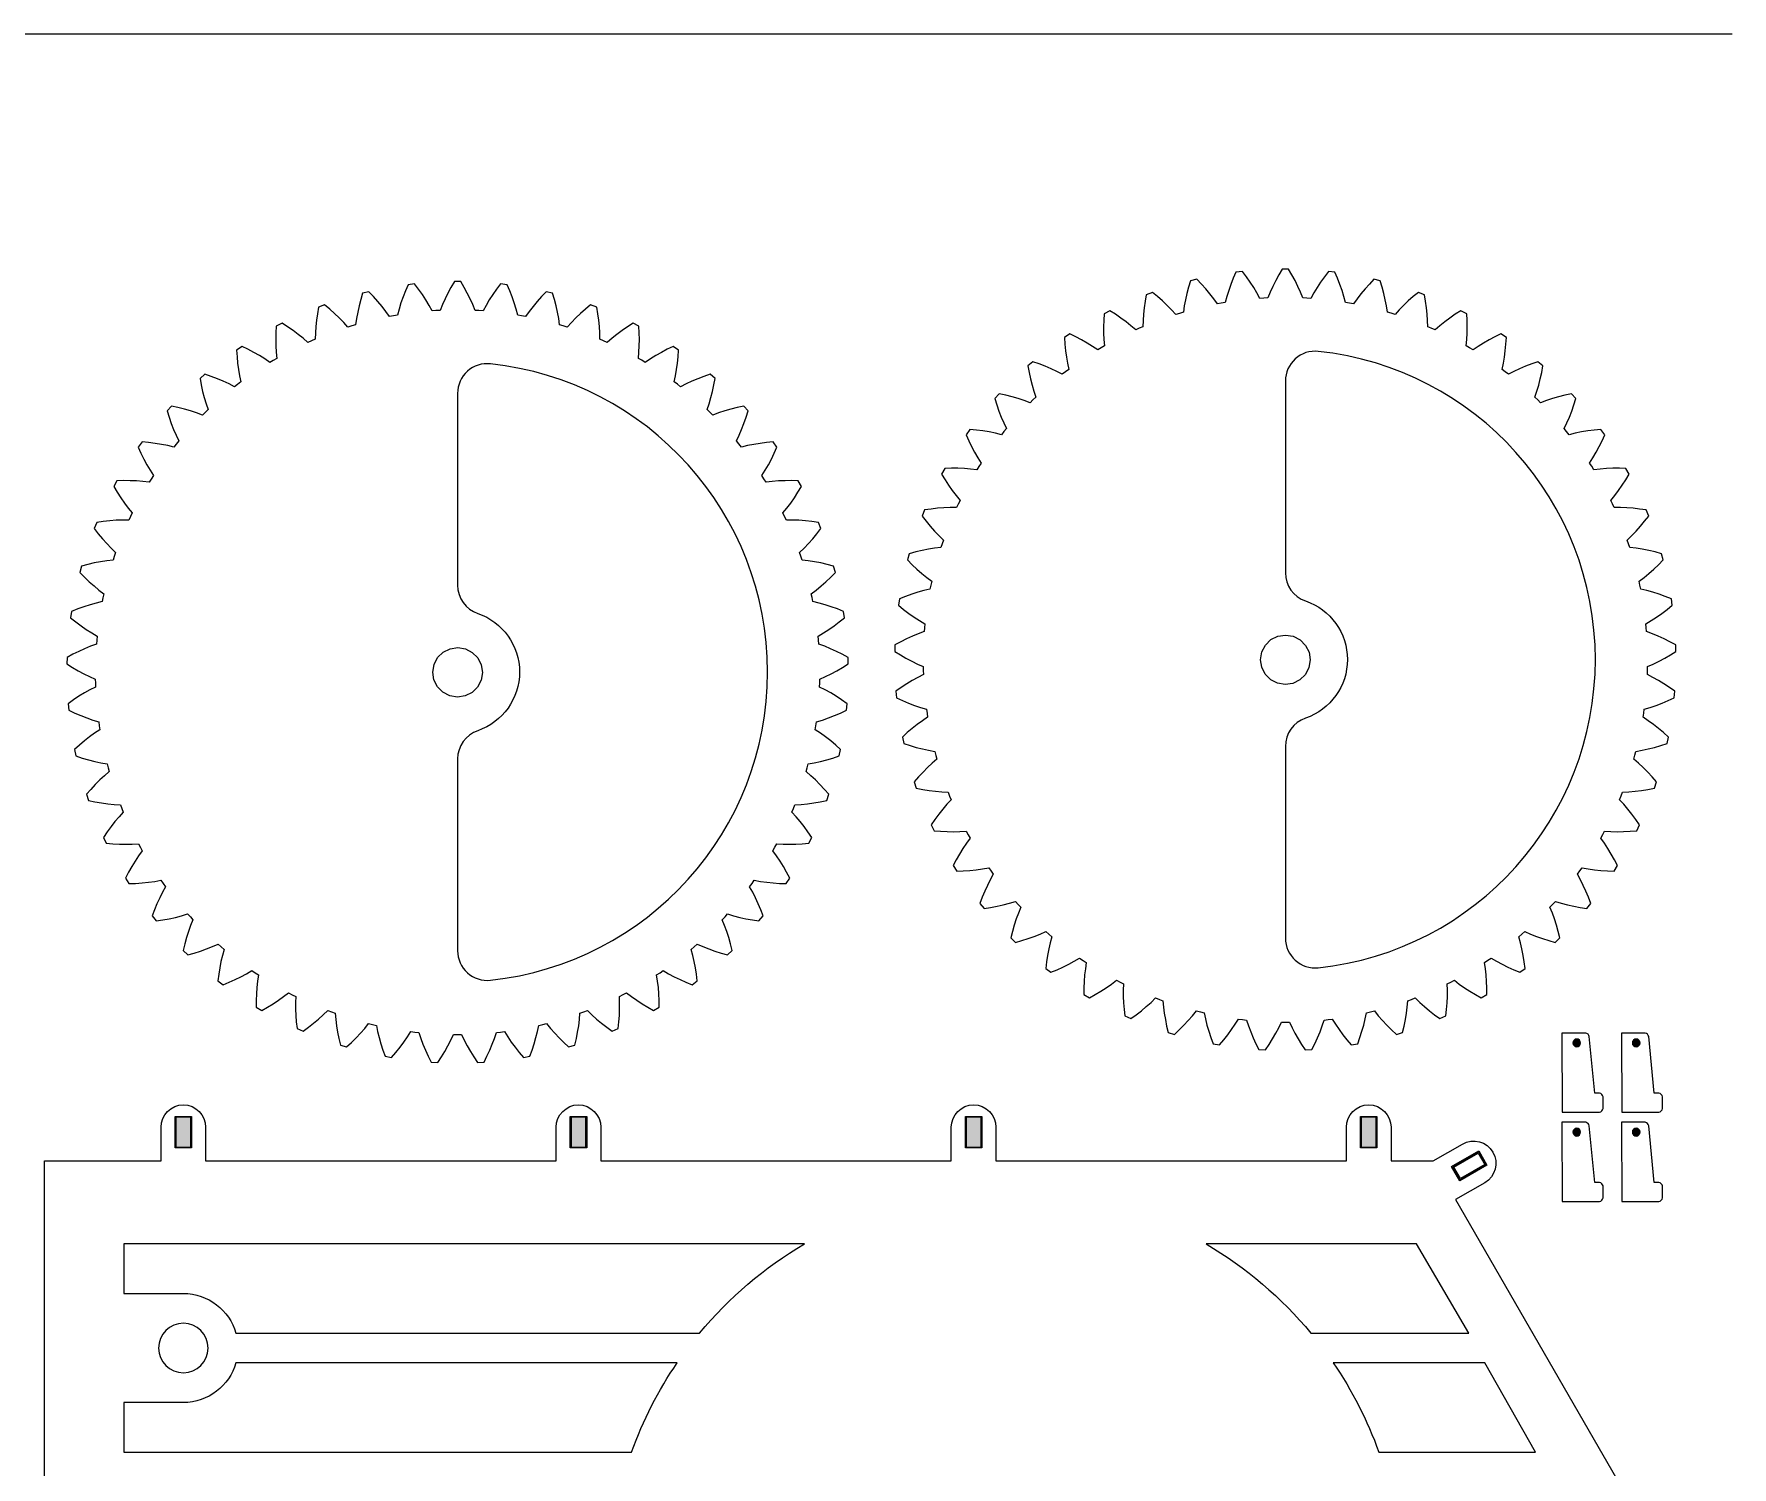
# Model space of a CAD drawing. Header units: inches. Extents: x -152 to 670, y -609 to 902.
# Drawn here: x 327.8 to 670.1, y -287.6 to 1.4 of the extents above; entities that cross this region are included whole.
import ezdxf

# ---------------------------------------------------------------- set-up
doc = ezdxf.new("R2010")
doc.units = ezdxf.units.IN
doc.header["$MEASUREMENT"] = 0
doc.layers.add('Layer 1', color=7, linetype='Continuous')

msp = doc.modelspace()

# ---------------------------------------------------------------- hatches: boundary and pattern name
at = {"layer": 'Layer 1', "true_color": 0xc4c9ba}
h = msp.add_hatch(color=9, dxfattribs=at)
h.dxf.hatch_style = 2
edge = h.paths.add_edge_path()
edge.add_spline(control_points=[(639.62, -202.04), (639.62, -202.47), (639.27, -202.82), (638.84, -202.82), (638.41, -202.82), (638.06, -202.47), (638.06, -202.04), (638.06, -201.61), (638.41, -201.26), (638.84, -201.26), (639.27, -201.26), (639.62, -201.61), (639.62, -202.04)], knot_values=[0, 0, 0, 0, 1, 1, 1, 2, 2, 2, 3, 3, 3, 4, 4, 4, 4], degree=3, periodic=0)
h = msp.add_hatch(color=9, dxfattribs=at)
h.dxf.hatch_style = 2
edge = h.paths.add_edge_path()
edge.add_spline(control_points=[(651.61, -202.04), (651.61, -202.47), (651.26, -202.82), (650.83, -202.82), (650.4, -202.82), (650.05, -202.47), (650.05, -202.04), (650.05, -201.61), (650.4, -201.26), (650.83, -201.26), (651.26, -201.26), (651.61, -201.61), (651.61, -202.04)], knot_values=[0, 0, 0, 0, 1, 1, 1, 2, 2, 2, 3, 3, 3, 4, 4, 4, 4], degree=3, periodic=0)
h = msp.add_hatch(color=9, dxfattribs=at)
h.dxf.hatch_style = 2
h.paths.add_polyline_path([(357.9, -223.04), (359.4, -223.04), (359.4, -217.04), (356.4, -217.04), (356.4, -223.04)])
h = msp.add_hatch(color=9, dxfattribs=at)
h.dxf.hatch_style = 2
h.paths.add_polyline_path([(437.57, -223.04), (439.07, -223.04), (439.07, -217.04), (436.07, -217.04), (436.07, -223.04)])
h = msp.add_hatch(color=9, dxfattribs=at)
h.dxf.hatch_style = 2
h.paths.add_polyline_path([(517.23, -223.04), (518.73, -223.04), (518.73, -217.04), (515.73, -217.04), (515.73, -223.04)])
h = msp.add_hatch(color=9, dxfattribs=at)
h.dxf.hatch_style = 2
h.paths.add_polyline_path([(596.9, -223.04), (598.4, -223.04), (598.4, -217.04), (595.4, -217.04), (595.4, -223.04)])
h = msp.add_hatch(color=9, dxfattribs=at)
h.dxf.hatch_style = 2
edge = h.paths.add_edge_path()
edge.add_spline(control_points=[(639.62, -220.04), (639.62, -220.47), (639.27, -220.82), (638.84, -220.82), (638.41, -220.82), (638.06, -220.47), (638.06, -220.04), (638.06, -219.61), (638.41, -219.26), (638.84, -219.26), (639.27, -219.26), (639.62, -219.61), (639.62, -220.04)], knot_values=[0, 0, 0, 0, 1, 1, 1, 2, 2, 2, 3, 3, 3, 4, 4, 4, 4], degree=3, periodic=0)
h = msp.add_hatch(color=9, dxfattribs=at)
h.dxf.hatch_style = 2
edge = h.paths.add_edge_path()
edge.add_spline(control_points=[(651.61, -220.04), (651.61, -220.47), (651.26, -220.82), (650.83, -220.82), (650.4, -220.82), (650.05, -220.47), (650.05, -220.04), (650.05, -219.61), (650.4, -219.26), (650.83, -219.26), (651.26, -219.26), (651.61, -219.61), (651.61, -220.04)], knot_values=[0, 0, 0, 0, 1, 1, 1, 2, 2, 2, 3, 3, 3, 4, 4, 4, 4], degree=3, periodic=0)
h = msp.add_hatch(color=9, dxfattribs=at)
h.dxf.hatch_style = 2
h.paths.add_polyline_path([(614.57, -228.34), (615.32, -229.64), (620.52, -226.64), (619.02, -224.04), (613.82, -227.04)])
h.paths.add_polyline_path([(620.3, -226.58), (615.38, -229.42), (614.04, -227.1), (618.96, -224.26)])

# ---------------------------------------------------------------- linework, layer by layer
msp.add_line((-9.85, 1.4), (670.15, 1.4))
for points in [[(504.75, -125.09), (505.9, -125.65), (507.05, -126.15), (507.07, -126.98), (507.1, -127.77), (505.98, -128.34), (504.86, -128.96), (503.75, -129.64), (502.66, -130.36), (501.56, -131.14), (501.68, -132.44), (502.89, -133.01), (504.1, -133.53), (505.31, -134), (506.52, -134.42), (507.72, -134.78), (507.84, -135.6), (507.96, -136.38), (506.92, -137.08), (505.88, -137.83), (504.86, -138.63), (503.86, -139.48), (502.87, -140.38), (503.14, -141.66), (504.41, -142.09), (505.67, -142.46), (506.93, -142.78), (508.17, -143.05), (509.41, -143.27), (509.63, -144.07), (509.84, -144.83), (508.88, -145.65), (507.95, -146.51), (507.03, -147.43), (506.13, -148.4), (505.25, -149.4), (505.67, -150.65), (506.98, -150.92), (508.28, -151.14), (509.57, -151.31), (510.84, -151.43), (512.1, -151.5), (512.4, -152.27), (512.7, -153), (511.85, -153.92), (511.02, -154.89), (510.22, -155.91), (509.44, -156.98), (508.69, -158.08), (509.25, -159.27), (510.58, -159.38), (511.9, -159.45), (513.2, -159.46), (514.48, -159.44), (515.73, -159.36), (516.13, -160.09), (516.51, -160.77), (515.77, -161.79), (515.07, -162.85), (514.39, -163.96), (513.74, -165.11), (513.13, -166.29), (513.83, -167.4), (515.16, -167.36), (516.48, -167.27), (517.77, -167.13), (519.03, -166.95), (520.27, -166.73), (520.75, -167.4), (521.21, -168.04), (520.6, -169.14), (520.02, -170.28), (519.48, -171.46), (518.98, -172.67), (518.5, -173.92), (519.33, -174.94), (520.65, -174.74), (521.95, -174.49), (523.21, -174.21), (524.45, -173.88), (525.65, -173.51), (526.21, -174.12), (526.74, -174.7), (526.26, -175.86), (525.82, -177.06), (525.43, -178.3), (525.07, -179.56), (524.75, -180.86), (525.69, -181.78), (526.98, -181.42), (528.23, -181.02), (529.46, -180.59), (530.64, -180.11), (531.79, -179.6), (532.42, -180.15), (533.01, -180.66), (532.68, -181.87), (532.39, -183.11), (532.14, -184.39), (531.93, -185.69), (531.77, -187.01), (532.81, -187.81), (534.05, -187.3), (535.25, -186.76), (536.41, -186.18), (537.53, -185.57), (538.61, -184.93), (539.3, -185.4), (539.95, -185.83), (539.76, -187.08), (539.62, -188.35), (539.52, -189.64), (539.47, -190.96), (539.46, -192.29), (540.59, -192.96), (541.76, -192.31), (542.89, -191.63), (543.98, -190.92), (545.02, -190.18), (546.02, -189.41), (546.75, -189.8), (547.45, -190.15), (547.41, -191.41), (547.42, -192.69), (547.48, -193.98), (547.58, -195.3), (547.73, -196.62), (548.93, -197.15), (550.02, -196.37), (551.06, -195.56), (552.05, -194.73), (553, -193.87), (553.9, -192.99), (554.68, -193.28), (555.41, -193.55), (555.52, -194.81), (555.68, -196.07), (555.89, -197.36), (556.15, -198.65), (556.46, -199.95), (557.71, -200.33), (558.69, -199.42), (559.63, -198.5), (560.52, -197.55), (561.36, -196.59), (562.15, -195.61), (562.96, -195.81), (563.72, -195.99), (563.97, -197.22), (564.28, -198.46), (564.64, -199.71), (565.05, -200.96), (565.51, -202.22), (566.8, -202.45), (567.67, -201.43), (568.49, -200.4), (569.26, -199.36), (569.98, -198.3), (570.65, -197.23), (571.47, -197.34), (572.25, -197.43), (572.65, -198.62), (573.1, -199.81), (573.61, -201.01), (574.16, -202.2), (574.77, -203.4), (576.08, -203.47), (576.82, -202.36), (577.51, -201.24), (578.16, -200.11), (578.75, -198.98), (579.28, -197.84), (580.12, -197.85), (580.9, -197.84), (581.43, -198.98), (582.03, -200.11), (582.67, -201.24), (583.36, -202.36), (584.1, -203.47), (585.41, -203.4), (586.02, -202.2), (586.57, -201.01), (587.08, -199.81), (587.53, -198.62), (587.93, -197.43), (588.75, -197.33), (589.53, -197.23), (590.2, -198.3), (590.92, -199.36), (591.69, -200.4), (592.51, -201.43), (593.38, -202.45), (594.67, -202.22), (595.13, -200.96), (595.54, -199.71), (595.9, -198.46), (596.21, -197.22), (596.47, -195.99), (597.27, -195.8), (598.03, -195.61), (598.82, -196.59), (599.66, -197.55), (600.55, -198.5), (601.49, -199.42), (602.47, -200.33), (603.73, -199.95), (604.03, -198.65), (604.29, -197.36), (604.5, -196.07), (604.66, -194.81), (604.77, -193.55), (605.55, -193.27), (606.28, -192.99), (607.18, -193.87), (608.13, -194.73), (609.13, -195.56), (610.17, -196.37), (611.25, -197.15), (612.45, -196.62), (612.6, -195.3), (612.71, -193.98), (612.76, -192.69), (612.77, -191.41), (612.73, -190.15), (613.47, -189.78), (614.16, -189.41), (615.16, -190.18), (616.2, -190.92), (617.29, -191.63), (618.42, -192.31), (619.59, -192.96), (620.72, -192.29), (620.71, -190.96), (620.66, -189.64), (620.56, -188.35), (620.42, -187.08), (620.23, -185.83), (620.92, -185.37), (621.57, -184.93), (622.65, -185.57), (623.77, -186.18), (624.94, -186.76), (626.14, -187.3), (627.37, -187.81), (628.42, -187.01), (628.25, -185.69), (628.04, -184.39), (627.8, -183.11), (627.5, -181.87), (627.17, -180.66), (627.8, -180.12), (628.39, -179.6), (629.54, -180.11), (630.73, -180.59), (631.95, -181.02), (633.21, -181.42), (634.49, -181.78), (635.44, -180.86), (635.11, -179.56), (634.76, -178.3), (634.36, -177.06), (633.92, -175.86), (633.44, -174.7), (634.01, -174.09), (634.53, -173.51), (635.73, -173.88), (636.97, -174.21), (638.24, -174.49), (639.53, -174.74), (640.85, -174.94), (641.68, -173.92), (641.21, -172.67), (640.7, -171.46), (640.16, -170.28), (639.58, -169.14), (638.97, -168.04), (639.46, -167.36), (639.91, -166.73), (641.15, -166.95), (642.41, -167.13), (643.71, -167.27), (645.02, -167.36), (646.36, -167.4), (647.06, -166.29), (646.44, -165.11), (645.79, -163.96), (645.12, -162.85), (644.41, -161.79), (643.67, -160.77), (644.08, -160.04), (644.45, -159.36), (645.71, -159.44), (646.98, -159.46), (648.28, -159.45), (649.6, -159.38), (650.93, -159.27), (651.49, -158.08), (650.74, -156.98), (649.96, -155.91), (649.16, -154.89), (648.33, -153.92), (647.48, -153), (647.8, -152.23), (648.09, -151.5), (649.34, -151.43), (650.62, -151.31), (651.9, -151.14), (653.2, -150.92), (654.51, -150.65), (654.93, -149.4), (654.05, -148.4), (653.15, -147.43), (652.24, -146.51), (651.3, -145.65), (650.34, -144.83), (650.57, -144.03), (650.77, -143.27), (652.01, -143.05), (653.26, -142.78), (654.51, -142.46), (655.78, -142.09), (657.05, -141.66), (657.32, -140.38), (656.32, -139.48), (655.32, -138.63), (654.3, -137.83), (653.27, -137.08), (652.22, -136.38), (652.35, -135.56), (652.46, -134.78), (653.66, -134.42), (654.87, -134), (656.08, -133.53), (657.29, -133.01), (658.5, -132.44), (658.62, -131.14), (657.53, -130.36), (656.43, -129.64), (655.32, -128.96), (654.2, -128.34), (653.08, -127.77), (653.11, -126.94), (653.13, -126.15), (654.28, -125.65), (655.43, -125.09), (656.58, -124.48), (657.72, -123.82), (658.85, -123.12), (658.82, -121.8), (657.64, -121.17), (656.46, -120.57), (655.28, -120.03), (654.1, -119.55), (652.92, -119.11), (652.85, -118.28), (652.78, -117.51), (653.86, -116.87), (654.94, -116.18), (656.01, -115.44), (657.06, -114.65), (658.1, -113.81), (657.91, -112.51), (656.67, -112.02), (655.43, -111.57), (654.19, -111.17), (652.96, -110.83), (651.74, -110.54), (651.57, -109.72), (651.41, -108.96), (652.41, -108.2), (653.4, -107.39), (654.37, -106.53), (655.32, -105.62), (656.26, -104.66), (655.91, -103.4), (654.62, -103.05), (653.34, -102.75), (652.06, -102.51), (650.8, -102.31), (649.55, -102.16), (649.29, -101.38), (649.03, -100.64), (649.94, -99.76), (650.82, -98.84), (651.69, -97.87), (652.52, -96.86), (653.34, -95.8), (652.85, -94.58), (651.52, -94.39), (650.22, -94.25), (648.92, -94.15), (647.64, -94.1), (646.38, -94.11), (646.03, -93.36), (645.69, -92.65), (646.49, -91.68), (647.26, -90.66), (648, -89.59), (648.71, -88.48), (649.4, -87.34), (648.76, -86.19), (647.43, -86.15), (646.11, -86.17), (644.81, -86.22), (643.54, -86.33), (642.29, -86.48), (641.85, -85.78), (641.43, -85.12), (642.11, -84.06), (642.75, -82.95), (643.36, -81.81), (643.94, -80.62), (644.48, -79.4), (643.72, -78.34), (642.38, -78.46), (641.08, -78.63), (639.8, -78.84), (638.54, -79.1), (637.32, -79.4), (636.8, -78.75), (636.31, -78.14), (636.85, -77.01), (637.36, -75.84), (637.83, -74.63), (638.26, -73.38), (638.66, -72.11), (637.77, -71.14), (636.47, -71.42), (635.19, -71.74), (633.94, -72.1), (632.73, -72.5), (631.55, -72.95), (630.96, -72.36), (630.39, -71.82), (630.8, -70.63), (631.17, -69.41), (631.49, -68.15), (631.77, -66.86), (632.02, -65.55), (631.02, -64.69), (629.76, -65.13), (628.53, -65.6), (627.33, -66.1), (626.17, -66.64), (625.06, -67.22), (624.4, -66.72), (623.78, -66.24), (624.04, -65.01), (624.26, -63.75), (624.43, -62.47), (624.56, -61.16), (624.65, -59.82), (623.56, -59.09), (622.35, -59.67), (621.19, -60.28), (620.06, -60.93), (618.97, -61.6), (617.93, -62.31), (617.22, -61.88), (616.54, -61.49), (616.66, -60.24), (616.73, -58.96), (616.75, -57.66), (616.72, -56.34), (616.65, -55.01), (615.48, -54.41), (614.35, -55.13), (613.27, -55.88), (612.22, -56.65), (611.23, -57.45), (610.28, -58.27), (609.52, -57.93), (608.8, -57.62), (608.77, -56.36), (608.68, -55.09), (608.55, -53.8), (608.37, -52.49), (608.14, -51.18), (606.91, -50.72), (605.87, -51.57), (604.88, -52.43), (603.94, -53.33), (603.04, -54.24), (602.2, -55.17), (601.4, -54.92), (600.65, -54.7), (600.47, -53.45), (600.24, -52.2), (599.95, -50.93), (599.62, -49.66), (599.23, -48.37), (597.96, -48.07), (597.03, -49.03), (596.15, -50.01), (595.32, -51.01), (594.54, -52.02), (593.81, -53.04), (592.99, -52.89), (592.22, -52.76), (591.89, -51.54), (591.51, -50.32), (591.08, -49.1), (590.59, -47.87), (590.06, -46.65), (588.76, -46.49), (587.95, -47.56), (587.19, -48.64), (586.48, -49.72), (585.83, -50.82), (585.22, -51.92), (584.39, -51.87), (583.61, -51.83), (583.14, -50.66), (582.62, -49.49), (582.05, -48.33), (581.42, -47.17), (580.75, -46.02), (579.43, -46.02), (578.76, -47.17), (578.14, -48.33), (577.56, -49.49), (577.04, -50.66), (576.57, -51.83), (575.74, -51.87), (574.96, -51.92), (574.36, -50.82), (573.7, -49.72), (572.99, -48.64), (572.23, -47.56), (571.43, -46.49), (570.12, -46.65), (569.59, -47.87), (569.11, -49.1), (568.67, -50.32), (568.29, -51.54), (567.96, -52.76), (567.15, -52.9), (566.38, -53.04), (565.65, -52.02), (564.86, -51.01), (564.03, -50.01), (563.15, -49.03), (562.22, -48.07), (560.95, -48.37), (560.56, -49.66), (560.23, -50.93), (559.94, -52.2), (559.71, -53.45), (559.53, -54.7), (558.73, -54.94), (557.99, -55.17), (557.14, -54.24), (556.24, -53.33), (555.3, -52.43), (554.31, -51.57), (553.28, -50.72), (552.04, -51.18), (551.81, -52.49), (551.63, -53.8), (551.5, -55.09), (551.41, -56.36), (551.38, -57.62), (550.62, -57.95), (549.91, -58.27), (548.96, -57.45), (547.96, -56.65), (546.91, -55.88), (545.83, -55.13), (544.7, -54.41), (543.53, -55.01), (543.46, -56.34), (543.43, -57.66), (543.45, -58.96), (543.52, -60.24), (543.64, -61.49), (542.92, -61.91), (542.25, -62.31), (541.21, -61.6), (540.12, -60.93), (539, -60.28), (537.83, -59.67), (536.63, -59.09), (535.54, -59.82), (535.62, -61.16), (535.75, -62.47), (535.93, -63.75), (536.14, -65.01), (536.41, -66.24), (535.74, -66.74), (535.12, -67.22), (534.01, -66.64), (532.85, -66.1), (531.65, -65.6), (530.42, -65.13), (529.16, -64.69), (528.17, -65.55), (528.41, -66.86), (528.69, -68.15), (529.02, -69.41), (529.38, -70.63), (529.79, -71.82), (529.19, -72.4), (528.63, -72.95), (527.45, -72.5), (526.24, -72.1), (524.99, -71.74), (523.72, -71.42), (522.41, -71.14), (521.52, -72.11), (521.92, -73.38), (522.35, -74.63), (522.82, -75.84), (523.33, -77.01), (523.88, -78.14), (523.35, -78.79), (522.86, -79.4), (521.64, -79.1), (520.38, -78.84), (519.1, -78.63), (517.8, -78.46), (516.47, -78.34), (515.7, -79.4), (516.25, -80.62), (516.82, -81.81), (517.43, -82.95), (518.08, -84.06), (518.75, -85.12), (518.31, -85.82), (517.89, -86.48), (516.64, -86.33), (515.37, -86.22), (514.07, -86.17), (512.75, -86.15), (511.42, -86.19), (510.78, -87.34), (511.47, -88.48), (512.18, -89.59), (512.93, -90.66), (513.69, -91.68), (514.49, -92.65), (514.13, -93.4), (513.8, -94.11), (512.54, -94.1), (511.26, -94.15), (509.97, -94.25), (508.66, -94.39), (507.33, -94.58), (506.84, -95.8), (507.66, -96.86), (508.5, -97.87), (509.36, -98.84), (510.24, -99.76), (511.15, -100.64), (510.88, -101.42), (510.63, -102.16), (509.38, -102.31), (508.12, -102.51), (506.85, -102.75), (505.56, -103.05), (504.27, -103.4), (503.92, -104.66), (504.86, -105.62), (505.81, -106.53), (506.79, -107.39), (507.77, -108.2), (508.78, -108.96), (508.6, -109.77), (508.44, -110.54), (507.22, -110.83), (505.99, -111.17), (504.75, -111.57), (503.51, -112.02), (502.27, -112.51), (502.08, -113.81), (503.12, -114.65), (504.18, -115.44), (505.24, -116.18), (506.32, -116.87), (507.4, -117.51), (507.33, -118.33), (507.26, -119.11), (506.08, -119.55), (504.9, -120.03), (503.72, -120.57), (502.54, -121.17), (501.37, -121.8), (501.33, -123.12), (502.46, -123.82), (503.6, -124.48)], [(337.85, -127.61), (339, -128.17), (340.15, -128.67), (340.17, -129.5), (340.2, -130.29), (339.08, -130.86), (337.96, -131.48), (336.86, -132.16), (335.76, -132.88), (334.67, -133.66), (334.78, -134.96), (335.99, -135.53), (337.2, -136.05), (338.41, -136.52), (339.62, -136.94), (340.83, -137.3), (340.95, -138.12), (341.07, -138.9), (340.02, -139.6), (338.99, -140.35), (337.97, -141.15), (336.96, -142), (335.97, -142.9), (336.24, -144.18), (337.51, -144.61), (338.77, -144.98), (340.03, -145.3), (341.28, -145.57), (342.52, -145.79), (342.73, -146.59), (342.94, -147.35), (341.99, -148.17), (341.05, -149.03), (340.13, -149.95), (339.23, -150.92), (338.35, -151.92), (338.77, -153.17), (340.08, -153.44), (341.38, -153.66), (342.67, -153.83), (343.94, -153.95), (345.2, -154.02), (345.51, -154.79), (345.8, -155.52), (344.95, -156.44), (344.12, -157.41), (343.32, -158.43), (342.54, -159.5), (341.79, -160.6), (342.35, -161.79), (343.69, -161.9), (345, -161.97), (346.3, -161.98), (347.58, -161.96), (348.83, -161.88), (349.23, -162.61), (349.61, -163.29), (348.87, -164.31), (348.17, -165.37), (347.49, -166.48), (346.84, -167.63), (346.23, -168.81), (346.93, -169.92), (348.26, -169.88), (349.58, -169.79), (350.87, -169.65), (352.14, -169.47), (353.37, -169.25), (353.85, -169.92), (354.31, -170.56), (353.7, -171.66), (353.13, -172.8), (352.58, -173.98), (352.08, -175.19), (351.61, -176.44), (352.43, -177.46), (353.75, -177.26), (355.05, -177.01), (356.31, -176.73), (357.55, -176.4), (358.75, -176.03), (359.31, -176.64), (359.84, -177.22), (359.36, -178.38), (358.93, -179.58), (358.53, -180.82), (358.17, -182.08), (357.85, -183.38), (358.79, -184.3), (360.08, -183.94), (361.34, -183.54), (362.56, -183.11), (363.75, -182.63), (364.9, -182.12), (365.52, -182.67), (366.12, -183.18), (365.78, -184.39), (365.49, -185.63), (365.24, -186.91), (365.03, -188.21), (364.87, -189.53), (365.91, -190.33), (367.15, -189.82), (368.35, -189.28), (369.51, -188.7), (370.64, -188.09), (371.72, -187.45), (372.4, -187.92), (373.05, -188.35), (372.86, -189.6), (372.72, -190.87), (372.62, -192.16), (372.57, -193.48), (372.57, -194.81), (373.7, -195.48), (374.86, -194.83), (375.99, -194.15), (377.08, -193.44), (378.12, -192.7), (379.12, -191.93), (379.86, -192.32), (380.56, -192.67), (380.51, -193.93), (380.52, -195.21), (380.58, -196.5), (380.68, -197.82), (380.84, -199.14), (382.04, -199.67), (383.12, -198.89), (384.16, -198.08), (385.15, -197.25), (386.1, -196.39), (387, -195.51), (387.78, -195.8), (388.51, -196.07), (388.62, -197.33), (388.78, -198.59), (388.99, -199.88), (389.25, -201.17), (389.56, -202.47), (390.81, -202.85), (391.8, -201.94), (392.73, -201.02), (393.62, -200.07), (394.46, -199.11), (395.25, -198.13), (396.06, -198.33), (396.82, -198.51), (397.07, -199.74), (397.38, -200.98), (397.74, -202.23), (398.15, -203.48), (398.61, -204.74), (399.9, -204.97), (400.77, -203.95), (401.59, -202.92), (402.36, -201.88), (403.09, -200.82), (403.75, -199.75), (404.58, -199.86), (405.35, -199.95), (405.75, -201.14), (406.21, -202.33), (406.71, -203.53), (407.27, -204.72), (407.87, -205.92), (409.18, -205.99), (409.92, -204.88), (410.62, -203.76), (411.26, -202.63), (411.85, -201.5), (412.39, -200.36), (413.22, -200.37), (414, -200.36), (414.54, -201.5), (415.13, -202.63), (415.77, -203.76), (416.46, -204.88), (417.21, -205.99), (418.52, -205.92), (419.12, -204.72), (419.68, -203.53), (420.18, -202.33), (420.63, -201.14), (421.03, -199.95), (421.86, -199.85), (422.63, -199.75), (423.3, -200.82), (424.02, -201.88), (424.79, -202.92), (425.61, -203.95), (426.48, -204.97), (427.77, -204.74), (428.23, -203.48), (428.64, -202.23), (429, -200.98), (429.31, -199.74), (429.57, -198.51), (430.38, -198.32), (431.14, -198.13), (431.92, -199.11), (432.77, -200.07), (433.66, -201.02), (434.59, -201.94), (435.57, -202.85), (436.83, -202.47), (437.14, -201.17), (437.4, -199.88), (437.61, -198.59), (437.77, -197.33), (437.87, -196.07), (438.65, -195.79), (439.38, -195.51), (440.28, -196.39), (441.23, -197.25), (442.23, -198.08), (443.27, -198.89), (444.35, -199.67), (445.55, -199.14), (445.7, -197.82), (445.81, -196.5), (445.87, -195.21), (445.87, -193.93), (445.83, -192.67), (446.57, -192.3), (447.27, -191.93), (448.26, -192.7), (449.31, -193.44), (450.39, -194.15), (451.52, -194.83), (452.69, -195.48), (453.82, -194.81), (453.81, -193.48), (453.76, -192.16), (453.67, -190.87), (453.52, -189.6), (453.33, -188.35), (454.02, -187.89), (454.67, -187.45), (455.75, -188.09), (456.87, -188.7), (458.04, -189.28), (459.24, -189.82), (460.47, -190.33), (461.52, -189.53), (461.35, -188.21), (461.15, -186.91), (460.9, -185.63), (460.61, -184.39), (460.27, -183.18), (460.9, -182.64), (461.49, -182.12), (462.64, -182.63), (463.83, -183.11), (465.05, -183.54), (466.31, -183.94), (467.6, -184.3), (468.54, -183.38), (468.22, -182.08), (467.86, -180.82), (467.46, -179.58), (467.02, -178.38), (466.55, -177.22), (467.11, -176.61), (467.63, -176.03), (468.84, -176.4), (470.07, -176.73), (471.34, -177.01), (472.63, -177.26), (473.95, -177.46), (474.78, -176.44), (474.31, -175.19), (473.8, -173.98), (473.26, -172.8), (472.69, -171.66), (472.07, -170.56), (472.56, -169.88), (473.01, -169.25), (474.25, -169.47), (475.52, -169.65), (476.81, -169.79), (478.12, -169.88), (479.46, -169.92), (480.16, -168.81), (479.54, -167.63), (478.9, -166.48), (478.22, -165.37), (477.51, -164.31), (476.77, -163.29), (477.18, -162.56), (477.55, -161.88), (478.81, -161.96), (480.09, -161.98), (481.38, -161.97), (482.7, -161.9), (484.03, -161.79), (484.6, -160.6), (483.84, -159.5), (483.07, -158.43), (482.26, -157.41), (481.44, -156.44), (480.58, -155.52), (480.9, -154.75), (481.19, -154.02), (482.45, -153.95), (483.72, -153.83), (485, -153.66), (486.3, -153.44), (487.61, -153.17), (488.03, -151.92), (487.16, -150.92), (486.26, -149.95), (485.34, -149.03), (484.4, -148.17), (483.45, -147.35), (483.67, -146.55), (483.87, -145.79), (485.11, -145.57), (486.36, -145.3), (487.62, -144.98), (488.88, -144.61), (490.15, -144.18), (490.42, -142.9), (489.43, -142), (488.42, -141.15), (487.4, -140.35), (486.37, -139.6), (485.32, -138.9), (485.45, -138.08), (485.56, -137.3), (486.76, -136.94), (487.97, -136.52), (489.18, -136.05), (490.39, -135.53), (491.6, -134.96), (491.72, -133.66), (490.63, -132.88), (489.53, -132.16), (488.42, -131.48), (487.31, -130.86), (486.19, -130.29), (486.21, -129.46), (486.23, -128.67), (487.39, -128.17), (488.54, -127.61), (489.68, -127), (490.82, -126.34), (491.96, -125.64), (491.92, -124.32), (490.74, -123.69), (489.57, -123.09), (488.39, -122.55), (487.21, -122.07), (486.02, -121.63), (485.95, -120.8), (485.88, -120.03), (486.97, -119.39), (488.04, -118.7), (489.11, -117.96), (490.16, -117.17), (491.21, -116.33), (491.01, -115.03), (489.77, -114.54), (488.53, -114.09), (487.3, -113.69), (486.07, -113.35), (484.84, -113.06), (484.67, -112.24), (484.51, -111.48), (485.51, -110.72), (486.5, -109.91), (487.47, -109.05), (488.42, -108.14), (489.36, -107.18), (489.01, -105.92), (487.72, -105.57), (486.44, -105.27), (485.16, -105.03), (483.9, -104.83), (482.65, -104.68), (482.39, -103.9), (482.14, -103.16), (483.04, -102.28), (483.93, -101.36), (484.79, -100.39), (485.63, -99.37), (486.44, -98.32), (485.95, -97.1), (484.63, -96.91), (483.32, -96.76), (482.02, -96.67), (480.75, -96.62), (479.49, -96.63), (479.13, -95.88), (478.79, -95.17), (479.59, -94.2), (480.36, -93.18), (481.1, -92.11), (481.81, -91), (482.5, -89.86), (481.87, -88.71), (480.53, -88.67), (479.21, -88.69), (477.92, -88.74), (476.64, -88.85), (475.39, -89), (474.95, -88.3), (474.53, -87.64), (475.21, -86.58), (475.85, -85.47), (476.46, -84.33), (477.04, -83.14), (477.58, -81.92), (476.82, -80.86), (475.49, -80.98), (474.18, -81.15), (472.9, -81.36), (471.65, -81.61), (470.42, -81.91), (469.9, -81.27), (469.41, -80.66), (469.95, -79.53), (470.46, -78.36), (470.93, -77.15), (471.37, -75.9), (471.76, -74.62), (470.88, -73.66), (469.57, -73.94), (468.29, -74.26), (467.05, -74.62), (465.83, -75.02), (464.65, -75.46), (464.06, -74.88), (463.5, -74.34), (463.9, -73.15), (464.27, -71.93), (464.59, -70.67), (464.88, -69.38), (465.12, -68.07), (464.12, -67.21), (462.86, -67.65), (461.63, -68.12), (460.43, -68.62), (459.28, -69.16), (458.16, -69.74), (457.5, -69.23), (456.88, -68.76), (457.14, -67.53), (457.36, -66.27), (457.53, -64.99), (457.66, -63.68), (457.75, -62.34), (456.66, -61.61), (455.45, -62.19), (454.29, -62.8), (453.16, -63.45), (452.08, -64.12), (451.03, -64.83), (450.32, -64.4), (449.65, -64.01), (449.76, -62.75), (449.83, -61.48), (449.85, -60.18), (449.82, -58.86), (449.75, -57.53), (448.58, -56.93), (447.46, -57.65), (446.37, -58.39), (445.33, -59.17), (444.33, -59.97), (443.38, -60.79), (442.62, -60.45), (441.9, -60.14), (441.87, -58.88), (441.79, -57.61), (441.65, -56.32), (441.47, -55.01), (441.24, -53.69), (440.01, -53.24), (438.98, -54.09), (437.99, -54.95), (437.04, -55.84), (436.14, -56.76), (435.3, -57.69), (434.51, -57.44), (433.76, -57.22), (433.58, -55.97), (433.34, -54.71), (433.06, -53.45), (432.72, -52.17), (432.34, -50.89), (431.06, -50.59), (430.13, -51.55), (429.25, -52.53), (428.42, -53.53), (427.64, -54.54), (426.91, -55.56), (426.09, -55.41), (425.32, -55.28), (424.99, -54.06), (424.61, -52.84), (424.18, -51.62), (423.7, -50.39), (423.16, -49.17), (421.86, -49.01), (421.05, -50.08), (420.3, -51.16), (419.59, -52.24), (418.93, -53.34), (418.33, -54.44), (417.5, -54.39), (416.72, -54.35), (416.25, -53.18), (415.72, -52.01), (415.15, -50.85), (414.52, -49.69), (413.85, -48.54), (412.54, -48.54), (411.86, -49.69), (411.24, -50.85), (410.66, -52.01), (410.14, -53.18), (409.67, -54.35), (408.84, -54.39), (408.06, -54.44), (407.46, -53.34), (406.8, -52.24), (406.09, -51.16), (405.33, -50.08), (404.53, -49.01), (403.22, -49.17), (402.69, -50.39), (402.21, -51.62), (401.77, -52.84), (401.39, -54.06), (401.07, -55.28), (400.25, -55.42), (399.48, -55.56), (398.75, -54.54), (397.97, -53.53), (397.13, -52.53), (396.25, -51.55), (395.33, -50.59), (394.05, -50.89), (393.67, -52.17), (393.33, -53.45), (393.05, -54.71), (392.81, -55.97), (392.63, -57.22), (391.84, -57.46), (391.09, -57.69), (390.24, -56.76), (389.35, -55.84), (388.4, -54.95), (387.41, -54.09), (386.38, -53.24), (385.15, -53.69), (384.92, -55.01), (384.73, -56.32), (384.6, -57.61), (384.52, -58.88), (384.48, -60.14), (383.72, -60.47), (383.01, -60.79), (382.06, -59.97), (381.06, -59.17), (380.02, -58.39), (378.93, -57.65), (377.8, -56.93), (376.64, -57.53), (376.56, -58.86), (376.54, -60.18), (376.56, -61.48), (376.62, -62.75), (376.74, -64.01), (376.02, -64.43), (375.35, -64.83), (374.31, -64.12), (373.23, -63.45), (372.1, -62.8), (370.93, -62.19), (369.73, -61.61), (368.64, -62.34), (368.73, -63.68), (368.85, -64.99), (369.03, -66.27), (369.25, -67.53), (369.51, -68.76), (368.85, -69.26), (368.23, -69.74), (367.11, -69.16), (365.95, -68.62), (364.76, -68.12), (363.53, -67.65), (362.26, -67.21), (361.27, -68.07), (361.51, -69.38), (361.79, -70.67), (362.12, -71.93), (362.48, -73.15), (362.89, -74.34), (362.29, -74.92), (361.73, -75.46), (360.56, -75.02), (359.34, -74.62), (358.1, -74.26), (356.82, -73.94), (355.51, -73.66), (354.62, -74.62), (355.02, -75.9), (355.46, -77.15), (355.93, -78.36), (356.43, -79.53), (356.98, -80.66), (356.45, -81.3), (355.96, -81.91), (354.74, -81.61), (353.49, -81.36), (352.21, -81.15), (350.9, -80.98), (349.57, -80.86), (348.8, -81.92), (349.35, -83.14), (349.93, -84.33), (350.54, -85.47), (351.18, -86.58), (351.86, -87.64), (351.41, -88.34), (350.99, -89), (349.75, -88.85), (348.47, -88.74), (347.17, -88.69), (345.86, -88.67), (344.52, -88.71), (343.89, -89.86), (344.57, -91), (345.29, -92.11), (346.03, -93.18), (346.8, -94.2), (347.59, -95.17), (347.23, -95.92), (346.9, -96.63), (345.64, -96.62), (344.36, -96.67), (343.07, -96.76), (341.76, -96.91), (340.44, -97.1), (339.94, -98.32), (340.76, -99.37), (341.6, -100.39), (342.46, -101.36), (343.35, -102.28), (344.25, -103.16), (343.98, -103.94), (343.74, -104.68), (342.48, -104.83), (341.22, -105.03), (339.95, -105.27), (338.66, -105.57), (337.37, -105.92), (337.03, -107.18), (337.96, -108.14), (338.92, -109.05), (339.89, -109.91), (340.88, -110.72), (341.88, -111.48), (341.7, -112.29), (341.55, -113.06), (340.32, -113.35), (339.09, -113.69), (337.86, -114.09), (336.62, -114.54), (335.37, -115.03), (335.18, -116.33), (336.22, -117.17), (337.28, -117.96), (338.34, -118.7), (339.42, -119.39), (340.51, -120.03), (340.43, -120.85), (340.36, -121.63), (339.18, -122.07), (338, -122.55), (336.82, -123.09), (335.64, -123.69), (334.47, -124.32), (334.43, -125.64), (335.56, -126.34), (336.7, -127)], [(577.18, -120.73), (578.57, -120.03), (580.12, -119.8), (581.66, -120.05), (583.05, -120.77), (584.15, -121.88), (584.86, -123.28), (585.09, -124.82), (584.84, -126.37), (584.12, -127.76), (583.01, -128.86), (581.61, -129.56), (580.06, -129.8), (578.52, -129.54), (577.13, -128.82), (576.03, -127.71), (575.33, -126.31), (575.09, -124.77), (575.34, -123.22), (576.06, -121.83)], [(410.28, -123.25), (411.68, -122.55), (413.22, -122.32), (414.77, -122.57), (416.16, -123.29), (417.26, -124.4), (417.96, -125.8), (418.19, -127.34), (417.94, -128.89), (417.22, -130.28), (416.11, -131.38), (414.71, -132.08), (413.16, -132.32), (411.62, -132.06), (410.23, -131.34), (409.13, -130.23), (408.43, -128.83), (408.19, -127.29), (408.45, -125.74), (409.17, -124.35)]]:
    msp.add_lwpolyline(points, close=True)
for points in [[(580.09, -142.25), (580.09, -180.93, 0.445731), (586.73, -186.89, 0.898888), (586.73, -62.6, 0.445731), (580.09, -68.57), (580.09, -107.25, 0.320465), (584.15, -112.92, -0.714286), (584.15, -136.57, 0.320465)], [(413.19, -144.77), (413.19, -183.45, 0.445731), (419.83, -189.41, 0.898888), (419.83, -65.12, 0.445731), (413.19, -71.08), (413.19, -109.77, 0.320465), (417.25, -115.44, -0.714286), (417.25, -139.09, 0.320465)]]:
    msp.add_lwpolyline(points, format="xyb", close=True)
at = {"layer": 'Layer 1', "color": 7, "lineweight": 13, "true_color": 0xffffff}
for points in [[(356.24, -223.2), (356.24, -216.88), (359.56, -216.88), (359.56, -223.2), (356.24, -223.2)], [(357.9, -223.04), (359.4, -223.04), (359.4, -217.04), (356.4, -217.04), (356.4, -223.04), (357.9, -223.04)], [(435.91, -223.2), (435.91, -216.88), (439.23, -216.88), (439.23, -223.2), (435.91, -223.2)], [(437.57, -223.04), (439.07, -223.04), (439.07, -217.04), (436.07, -217.04), (436.07, -223.04), (437.57, -223.04)], [(515.58, -223.2), (515.58, -216.88), (518.89, -216.88), (518.89, -223.2), (515.58, -223.2)], [(517.23, -223.04), (518.73, -223.04), (518.73, -217.04), (515.73, -217.04), (515.73, -223.04), (517.23, -223.04)], [(595.24, -223.2), (595.24, -216.88), (598.56, -216.88), (598.56, -223.2), (595.24, -223.2)], [(596.9, -223.04), (598.4, -223.04), (598.4, -217.04), (595.4, -217.04), (595.4, -223.04), (596.9, -223.04)], [(619.07, -223.82), (620.73, -226.7), (615.26, -229.86), (613.6, -226.98), (619.07, -223.82)], [(614.57, -228.34), (615.32, -229.64), (620.52, -226.64), (619.02, -224.04), (613.82, -227.04), (614.57, -228.34)], [(620.3, -226.58), (615.38, -229.42), (614.04, -227.1), (618.96, -224.26), (620.3, -226.58)]]:
    msp.add_lwpolyline(points, dxfattribs=at)
for points, knots in [([(635.84, -200.06), (635.84, -200.06), (640.64, -200.06), (640.64, -200.06), (641, -200.13), (641.29, -200.42), (641.36, -200.78), (641.36, -200.78), (642.47, -212.18), (642.47, -212.18), (642.47, -212.18), (643.43, -212.18), (643.43, -212.18), (643.79, -212.25), (644.08, -212.54), (644.15, -212.9), (644.15, -212.9), (644.15, -215.3), (644.15, -215.3), (644.08, -215.67), (643.79, -215.95), (643.43, -216.02), (643.43, -216.02), (635.93, -216.02), (635.93, -216.02), (635.93, -216.02), (635.84, -200.06), (635.84, -200.06)], [0, 0, 0, 0, 1, 1, 1, 2, 2, 2, 3, 3, 3, 4, 4, 4, 5, 5, 5, 6, 6, 6, 7, 7, 7, 8, 8, 8, 9, 9, 9, 9]), ([(639.62, -202.04), (639.62, -202.47), (639.27, -202.82), (638.84, -202.82), (638.41, -202.82), (638.06, -202.47), (638.06, -202.04), (638.06, -201.61), (638.41, -201.26), (638.84, -201.26), (639.27, -201.26), (639.62, -201.61), (639.62, -202.04)], [0, 0, 0, 0, 1, 1, 1, 2, 2, 2, 3, 3, 3, 4, 4, 4, 4]), ([(647.83, -200.06), (647.83, -200.06), (652.63, -200.06), (652.63, -200.06), (653, -200.13), (653.28, -200.42), (653.35, -200.78), (653.35, -200.78), (654.46, -212.18), (654.46, -212.18), (654.46, -212.18), (655.42, -212.18), (655.42, -212.18), (655.79, -212.25), (656.07, -212.54), (656.14, -212.9), (656.14, -212.9), (656.14, -215.3), (656.14, -215.3), (656.07, -215.67), (655.79, -215.95), (655.42, -216.02), (655.42, -216.02), (647.92, -216.02), (647.92, -216.02), (647.92, -216.02), (647.83, -200.06), (647.83, -200.06)], [0, 0, 0, 0, 1, 1, 1, 2, 2, 2, 3, 3, 3, 4, 4, 4, 5, 5, 5, 6, 6, 6, 7, 7, 7, 8, 8, 8, 9, 9, 9, 9]), ([(651.61, -202.04), (651.61, -202.47), (651.26, -202.82), (650.83, -202.82), (650.4, -202.82), (650.05, -202.47), (650.05, -202.04), (650.05, -201.61), (650.4, -201.26), (650.83, -201.26), (651.26, -201.26), (651.61, -201.61), (651.61, -202.04)], [0, 0, 0, 0, 1, 1, 1, 2, 2, 2, 3, 3, 3, 4, 4, 4, 4]), ([(512.73, -402.64), (512.73, -405.13), (514.75, -407.14), (517.23, -407.14), (519.72, -407.14), (521.73, -405.13), (521.73, -402.64), (521.73, -402.64), (521.73, -395.84), (521.73, -395.84), (521.73, -395.84), (592.4, -395.84), (592.4, -395.84), (592.4, -395.84), (592.4, -402.64), (592.4, -402.64), (592.4, -405.13), (594.42, -407.14), (596.9, -407.14), (599.39, -407.14), (601.4, -405.13), (601.4, -402.64), (601.4, -402.64), (601.4, -395.84), (601.4, -395.84), (601.4, -395.84), (609.89, -395.84), (609.89, -395.84), (609.89, -395.84), (615.78, -399.24), (615.78, -399.24), (617.94, -400.49), (620.69, -399.75), (621.93, -397.6), (623.17, -395.44), (622.44, -392.69), (620.28, -391.45), (620.28, -391.45), (614.39, -388.05), (614.39, -388.05), (614.39, -388.05), (658.97, -310.84), (658.97, -310.84), (658.97, -310.84), (614.39, -233.64), (614.39, -233.64), (614.39, -233.64), (620.28, -230.24), (620.28, -230.24), (622.44, -228.99), (623.17, -226.24), (621.93, -224.09), (620.69, -221.94), (617.94, -221.2), (615.78, -222.44), (615.78, -222.44), (609.89, -225.84), (609.89, -225.84), (609.89, -225.84), (601.4, -225.84), (601.4, -225.84), (601.4, -225.84), (601.4, -219.04), (601.4, -219.04), (601.4, -216.56), (599.39, -214.54), (596.9, -214.54), (594.42, -214.54), (592.4, -216.56), (592.4, -219.04), (592.4, -219.04), (592.4, -225.84), (592.4, -225.84), (592.4, -225.84), (521.73, -225.84), (521.73, -225.84), (521.73, -225.84), (521.73, -219.04), (521.73, -219.04), (521.73, -216.56), (519.72, -214.54), (517.23, -214.54), (514.75, -214.54), (512.73, -216.56), (512.73, -219.04), (512.73, -219.04), (512.73, -225.84), (512.73, -225.84), (512.73, -225.84), (442.07, -225.84), (442.07, -225.84), (442.07, -225.84), (442.07, -219.04), (442.07, -219.04), (442.07, -216.56), (440.05, -214.54), (437.57, -214.54), (435.08, -214.54), (433.07, -216.56), (433.07, -219.04), (433.07, -219.04), (433.07, -225.84), (433.07, -225.84), (433.07, -225.84), (362.4, -225.84), (362.4, -225.84), (362.4, -225.84), (362.4, -219.04), (362.4, -219.04), (362.4, -216.56), (360.39, -214.54), (357.9, -214.54), (355.42, -214.54), (353.4, -216.56), (353.4, -219.04), (353.4, -219.04), (353.4, -225.84), (353.4, -225.84), (353.4, -225.84), (329.9, -225.84), (329.9, -225.84), (329.9, -225.84), (329.9, -395.84), (329.9, -395.84), (329.9, -395.84), (334.4, -395.84), (334.4, -395.84), (334.4, -395.84), (337.4, -395.84), (337.4, -395.84), (337.4, -395.84), (353.4, -395.84), (353.4, -395.84), (353.4, -395.84), (353.4, -402.64), (353.4, -402.64), (353.4, -405.13), (355.42, -407.14), (357.9, -407.14), (360.39, -407.14), (362.4, -405.13), (362.4, -402.64), (362.4, -402.64), (362.4, -395.84), (362.4, -395.84), (362.4, -395.84), (433.07, -395.84), (433.07, -395.84), (433.07, -395.84), (433.07, -402.64), (433.07, -402.64), (433.07, -405.13), (435.08, -407.14), (437.57, -407.14), (440.05, -407.14), (442.07, -405.13), (442.07, -402.64), (442.07, -402.64), (442.07, -395.84), (442.07, -395.84), (442.07, -395.84), (512.73, -395.84), (512.73, -395.84), (512.73, -395.84), (512.73, -402.64), (512.73, -402.64), (512.73, -402.64), (512.73, -402.64), (512.73, -402.64)], [0, 0, 0, 0, 1, 1, 1, 2, 2, 2, 3, 3, 3, 4, 4, 4, 5, 5, 5, 6, 6, 6, 7, 7, 7, 8, 8, 8, 9, 9, 9, 10, 10, 10, 11, 11, 11, 12, 12, 12, 13, 13, 13, 14, 14, 14, 15, 15, 15, 16, 16, 16, 17, 17, 17, 18, 18, 18, 19, 19, 19, 20, 20, 20, 21, 21, 21, 22, 22, 22, 23, 23, 23, 24, 24, 24, 25, 25, 25, 26, 26, 26, 27, 27, 27, 28, 28, 28, 29, 29, 29, 30, 30, 30, 31, 31, 31, 32, 32, 32, 33, 33, 33, 34, 34, 34, 35, 35, 35, 36, 36, 36, 37, 37, 37, 38, 38, 38, 39, 39, 39, 40, 40, 40, 41, 41, 41, 42, 42, 42, 43, 43, 43, 44, 44, 44, 45, 45, 45, 46, 46, 46, 47, 47, 47, 48, 48, 48, 49, 49, 49, 50, 50, 50, 51, 51, 51, 52, 52, 52, 53, 53, 53, 54, 54, 54, 55, 55, 55, 56, 56, 56, 56]), ([(635.84, -218.06), (635.84, -218.06), (640.64, -218.06), (640.64, -218.06), (641, -218.13), (641.29, -218.42), (641.36, -218.78), (641.36, -218.78), (642.47, -230.18), (642.47, -230.18), (642.47, -230.18), (643.43, -230.18), (643.43, -230.18), (643.79, -230.25), (644.08, -230.54), (644.15, -230.9), (644.15, -230.9), (644.15, -233.3), (644.15, -233.3), (644.08, -233.67), (643.79, -233.96), (643.43, -234.02), (643.43, -234.02), (635.93, -234.02), (635.93, -234.02), (635.93, -234.02), (635.84, -218.06), (635.84, -218.06)], [0, 0, 0, 0, 1, 1, 1, 2, 2, 2, 3, 3, 3, 4, 4, 4, 5, 5, 5, 6, 6, 6, 7, 7, 7, 8, 8, 8, 9, 9, 9, 9]), ([(647.83, -218.06), (647.83, -218.06), (652.63, -218.06), (652.63, -218.06), (653, -218.13), (653.28, -218.42), (653.35, -218.78), (653.35, -218.78), (654.46, -230.18), (654.46, -230.18), (654.46, -230.18), (655.42, -230.18), (655.42, -230.18), (655.79, -230.25), (656.07, -230.54), (656.14, -230.9), (656.14, -230.9), (656.14, -233.3), (656.14, -233.3), (656.07, -233.67), (655.79, -233.96), (655.42, -234.02), (655.42, -234.02), (647.92, -234.02), (647.92, -234.02), (647.92, -234.02), (647.83, -218.06), (647.83, -218.06)], [0, 0, 0, 0, 1, 1, 1, 2, 2, 2, 3, 3, 3, 4, 4, 4, 5, 5, 5, 6, 6, 6, 7, 7, 7, 8, 8, 8, 9, 9, 9, 9]), ([(639.62, -220.04), (639.62, -220.47), (639.27, -220.82), (638.84, -220.82), (638.41, -220.82), (638.06, -220.47), (638.06, -220.04), (638.06, -219.61), (638.41, -219.26), (638.84, -219.26), (639.27, -219.26), (639.62, -219.61), (639.62, -220.04)], [0, 0, 0, 0, 1, 1, 1, 2, 2, 2, 3, 3, 3, 4, 4, 4, 4]), ([(651.61, -220.04), (651.61, -220.47), (651.26, -220.82), (650.83, -220.82), (650.4, -220.82), (650.05, -220.47), (650.05, -220.04), (650.05, -219.61), (650.4, -219.26), (650.83, -219.26), (651.26, -219.26), (651.61, -219.61), (651.61, -220.04)], [0, 0, 0, 0, 1, 1, 1, 2, 2, 2, 3, 3, 3, 4, 4, 4, 4]), ([(357.9, -252.57), (357.9, -252.57), (345.9, -252.57), (345.9, -252.57), (345.9, -252.57), (345.9, -242.57), (345.9, -242.57), (345.9, -242.57), (483.11, -242.57), (483.11, -242.57), (475.05, -247.31), (467.9, -253.41), (461.97, -260.57), (461.97, -260.57), (368.48, -260.57), (368.48, -260.57), (367.18, -255.96), (362.94, -252.57), (357.9, -252.57)], [0, 0, 0, 0, 1, 1, 1, 2, 2, 2, 3, 3, 3, 4, 4, 4, 5, 5, 5, 6, 6, 6, 6]), ([(606.51, -242.57), (606.51, -242.57), (617.07, -260.57), (617.07, -260.57), (617.07, -260.57), (585.25, -260.57), (585.25, -260.57), (579.32, -253.41), (572.16, -247.31), (564.11, -242.57), (564.11, -242.57), (606.51, -242.57), (606.51, -242.57)], [0, 0, 0, 0, 1, 1, 1, 2, 2, 2, 3, 3, 3, 4, 4, 4, 4]), ([(352.9, -263.57), (352.9, -260.81), (355.14, -258.57), (357.9, -258.57), (360.66, -258.57), (362.9, -260.81), (362.9, -263.57), (362.9, -266.33), (360.66, -268.57), (357.9, -268.57), (355.14, -268.57), (352.9, -266.33), (352.9, -263.57)], [0, 0, 0, 0, 1, 1, 1, 2, 2, 2, 3, 3, 3, 4, 4, 4, 4]), ([(345.9, -284.57), (345.9, -284.57), (345.9, -274.57), (345.9, -274.57), (345.9, -274.57), (357.9, -274.57), (357.9, -274.57), (362.94, -274.57), (367.18, -271.19), (368.48, -266.57), (368.48, -266.57), (457.46, -266.57), (457.46, -266.57), (453.68, -272.11), (450.59, -278.15), (448.29, -284.57), (448.29, -284.57), (345.9, -284.57), (345.9, -284.57), (345.9, -284.57), (345.9, -284.57), (345.9, -284.57)], [0, 0, 0, 0, 1, 1, 1, 2, 2, 2, 3, 3, 3, 4, 4, 4, 5, 5, 5, 6, 6, 6, 7, 7, 7, 7]), ([(598.93, -284.57), (596.63, -278.15), (593.53, -272.11), (589.76, -266.57), (589.76, -266.57), (620.31, -266.57), (620.31, -266.57), (620.31, -266.57), (630.52, -284.57), (630.52, -284.57), (630.52, -284.57), (598.93, -284.57), (598.93, -284.57)], [0, 0, 0, 0, 1, 1, 1, 2, 2, 2, 3, 3, 3, 4, 4, 4, 4])]:
    msp.add_open_spline(points, degree=3, knots=knots, dxfattribs=at)

doc.saveas('drawing.dxf')
